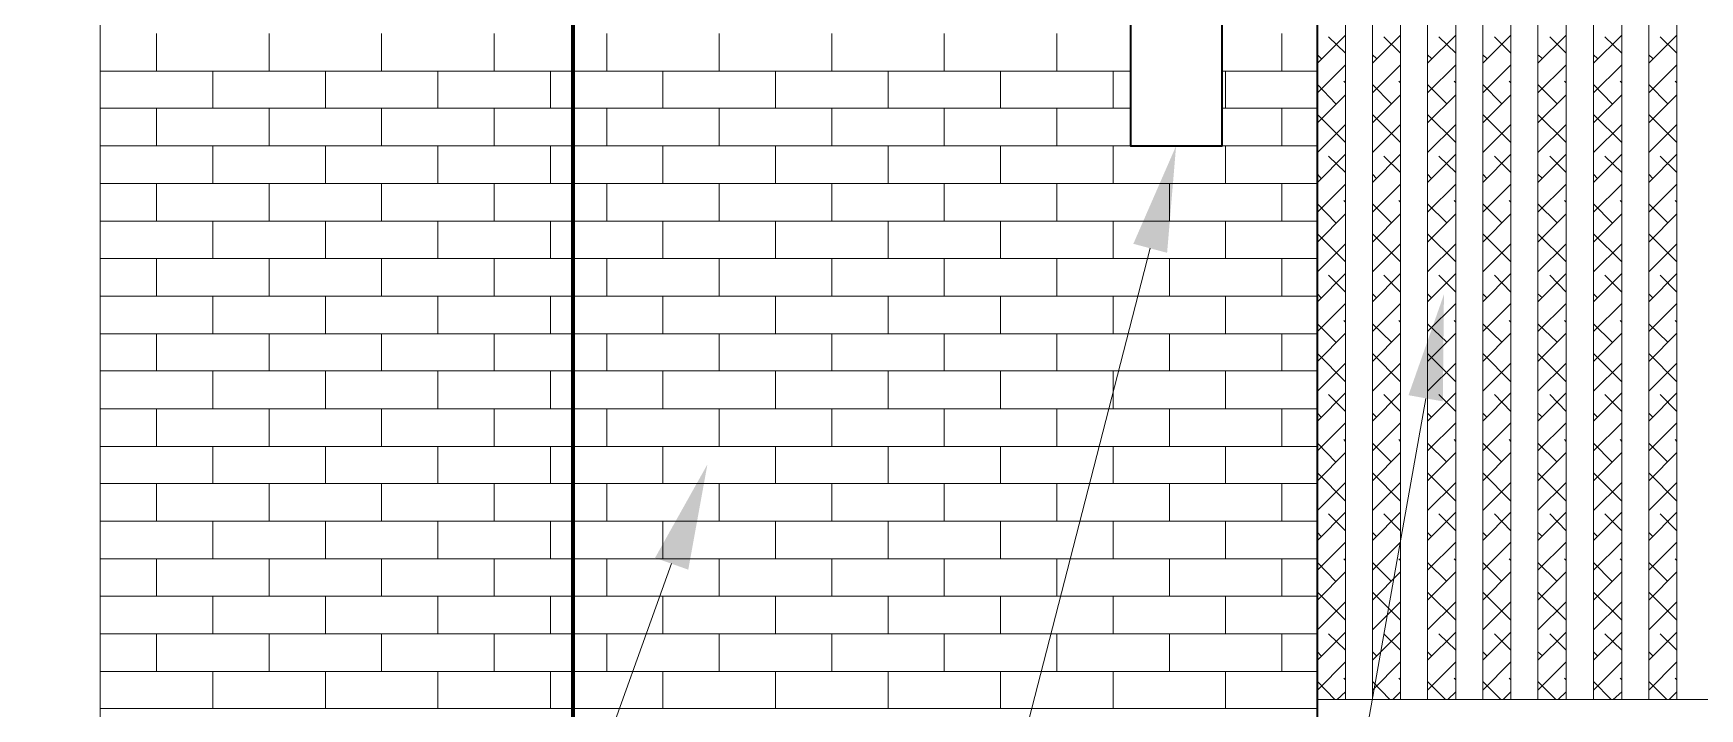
# Model space of a CAD drawing. Header units: inches. Extents: x 5 to 516, y -193 to 129.
# Drawn here: x 90.91 to 100.78, y -64.84 to -60.84 of the extents above; entities that cross this region are included whole.
import ezdxf

# ---------------------------------------------------------------- set-up
doc = ezdxf.new("R2010")
doc.units = ezdxf.units.IN
doc.header["$MEASUREMENT"] = 0
doc.layers.add('PDF4_Geometry', color=7, linetype='Continuous')
doc.layers.add('PDF4_Solid Fills', color=7, linetype='Continuous')

msp = doc.modelspace()

# ---------------------------------------------------------------- linework, layer by layer
at = {"layer": 'PDF4_Geometry', "lineweight": 70}
msp.add_lwpolyline([(94.1087567, -43.4929785), (94.1087567, -67.6729799)], dxfattribs=at)
at = {"layer": 'PDF4_Geometry', "lineweight": 15}
for points in [[(91.3087551, -44.8563141), (91.3087551, -55.3929818), (90.9120884, -55.5896481), (91.6754218, -55.6729815), (91.3087551, -55.9229815), (91.3087551, -66.6729832)], [(91.6420885, -61.0629804), (91.6420885, -60.8396471)], [(92.3087552, -61.0629804), (92.3087552, -60.8396471)], [(92.9754219, -61.0629804), (92.9754219, -60.8396471)], [(93.6420886, -61.0629804), (93.6420886, -60.8396471)], [(94.3087553, -61.0629804), (94.3087553, -60.8396471)], [(94.9754221, -61.0629804), (94.9754221, -60.8396471)], [(95.6420888, -61.0629804), (95.6420888, -60.8396471)], [(96.3087555, -61.0629804), (96.3087555, -60.8396471)], [(96.9754222, -61.0629804), (96.9754222, -60.8396471)], [(98.3087557, -61.0629804), (98.3087557, -60.8396471)], [(91.3120917, -61.0629804), (97.4120923, -61.0629804)], [(91.9754218, -61.2829851), (91.9754218, -61.062985)], [(92.6420885, -61.2829851), (92.6420885, -61.062985)], [(93.3087553, -61.2829851), (93.3087553, -61.062985)], [(93.975422, -61.2829851), (93.975422, -61.062985)], [(94.6420887, -61.2829851), (94.6420887, -61.062985)], [(95.3087554, -61.2829851), (95.3087554, -61.062985)], [(95.9754221, -61.2829851), (95.9754221, -61.062985)], [(96.6420889, -61.2829851), (96.6420889, -61.062985)], [(97.3087556, -61.2829851), (97.3087556, -61.062985)], [(97.9554231, -61.0629804), (98.5187565, -61.0629804)], [(97.9754223, -61.2829851), (97.9754223, -61.062985)], [(91.3120917, -61.2829851), (97.4120923, -61.2829851)], [(91.6420885, -61.5063127), (91.6420885, -61.2829794)], [(92.3087552, -61.5063127), (92.3087552, -61.2829794)], [(92.9754219, -61.5063127), (92.9754219, -61.2829794)], [(93.6420886, -61.5063127), (93.6420886, -61.2829794)], [(94.3087553, -61.5063127), (94.3087553, -61.2829794)], [(94.9754221, -61.5063127), (94.9754221, -61.2829794)], [(95.6420888, -61.5063127), (95.6420888, -61.2829794)], [(96.3087555, -61.5063127), (96.3087555, -61.2829794)], [(96.9754222, -61.5063127), (96.9754222, -61.2829794)], [(97.9554231, -61.2829851), (98.5187565, -61.2829851)], [(98.3087557, -61.5063127), (98.3087557, -61.2829794)], [(91.3120917, -61.5063127), (97.4120923, -61.5063127)], [(91.9754218, -61.7296472), (91.9754218, -61.5063138)], [(92.6420885, -61.7296472), (92.6420885, -61.5063138)], [(93.3087553, -61.7296472), (93.3087553, -61.5063138)], [(93.975422, -61.7296472), (93.975422, -61.5063138)], [(94.6420887, -61.7296472), (94.6420887, -61.5063138)], [(95.3087554, -61.7296472), (95.3087554, -61.5063138)], [(95.9754221, -61.7296472), (95.9754221, -61.5063138)], [(96.6420889, -61.7296472), (96.6420889, -61.5063138)], [(97.3087556, -61.7296472), (97.3087556, -61.5063138)], [(97.9554231, -61.5063127), (98.5187565, -61.5063127)], [(97.9754223, -61.7296472), (97.9754223, -61.5063138)], [(91.3120917, -61.7296472), (98.518759, -61.7296472)], [(91.6420885, -61.9529816), (91.6420885, -61.7296482)], [(92.3087552, -61.9529816), (92.3087552, -61.7296482)], [(92.9754219, -61.9529816), (92.9754219, -61.7296482)], [(93.6420886, -61.9529816), (93.6420886, -61.7296482)], [(94.3087553, -61.9529816), (94.3087553, -61.7296482)], [(94.9754221, -61.9529816), (94.9754221, -61.7296482)], [(95.6420888, -61.9529816), (95.6420888, -61.7296482)], [(96.3087555, -61.9529816), (96.3087555, -61.7296482)], [(96.9754222, -61.9529816), (96.9754222, -61.7296482)], [(97.6420889, -61.9529816), (97.6420889, -61.7296482)], [(98.3087557, -61.9529816), (98.3087557, -61.7296482)], [(91.3120917, -61.9529816), (98.518759, -61.9529816)], [(91.9754218, -62.1729794), (91.9754218, -61.9529794)], [(92.6420885, -62.1729794), (92.6420885, -61.9529794)], [(93.3087553, -62.1729794), (93.3087553, -61.9529794)], [(93.975422, -62.1729794), (93.975422, -61.9529794)], [(94.6420887, -62.1729794), (94.6420887, -61.9529794)], [(95.3087554, -62.1729794), (95.3087554, -61.9529794)], [(95.9754221, -62.1729794), (95.9754221, -61.9529794)], [(96.6420889, -62.1729794), (96.6420889, -61.9529794)], [(97.3087556, -62.1729794), (97.3087556, -61.9529794)], [(97.9754223, -62.1729794), (97.9754223, -61.9529794)], [(91.3120917, -62.1729794), (98.518759, -62.1729794)], [(91.6420885, -62.3963139), (91.6420885, -62.1729805)], [(92.3087552, -62.3963139), (92.3087552, -62.1729805)], [(92.9754219, -62.3963139), (92.9754219, -62.1729805)], [(93.6420886, -62.3963139), (93.6420886, -62.1729805)], [(94.3087553, -62.3963139), (94.3087553, -62.1729805)], [(94.9754221, -62.3963139), (94.9754221, -62.1729805)], [(95.6420888, -62.3963139), (95.6420888, -62.1729805)], [(97.5287568, -62.1129819), (96.37209, -66.609649), (95.7054233, -66.609649)], [(96.3087555, -62.3963139), (96.3087555, -62.1729805)], [(96.9754222, -62.3963139), (96.9754222, -62.1729805)], [(97.6420889, -62.3963139), (97.6420889, -62.1729805)], [(98.3087557, -62.3963139), (98.3087557, -62.1729805)], [(91.3120917, -62.3963139), (98.518759, -62.3963139)], [(91.9754218, -62.6196483), (91.9754218, -62.396315)], [(92.6420885, -62.6196483), (92.6420885, -62.396315)], [(93.3087553, -62.6196483), (93.3087553, -62.396315)], [(93.975422, -62.6196483), (93.975422, -62.396315)], [(94.6420887, -62.6196483), (94.6420887, -62.396315)], [(95.3087554, -62.6196483), (95.3087554, -62.396315)], [(95.9754221, -62.6196483), (95.9754221, -62.396315)], [(96.6420889, -62.6196483), (96.6420889, -62.396315)], [(97.3087556, -62.6196483), (97.3087556, -62.396315)], [(97.9754223, -62.6196483), (97.9754223, -62.396315)], [(91.3120917, -62.6196483), (98.518759, -62.6196483)], [(91.6420885, -62.8396462), (91.6420885, -62.6196461)], [(92.3087552, -62.8396462), (92.3087552, -62.6196461)], [(92.9754219, -62.8396462), (92.9754219, -62.6196461)], [(93.6420886, -62.8396462), (93.6420886, -62.6196461)], [(94.3087553, -62.8396462), (94.3087553, -62.6196461)], [(94.9754221, -62.8396462), (94.9754221, -62.6196461)], [(95.6420888, -62.8396462), (95.6420888, -62.6196461)], [(96.3087555, -62.8396462), (96.3087555, -62.6196461)], [(96.9754222, -62.8396462), (96.9754222, -62.6196461)], [(97.6420889, -62.8396462), (97.6420889, -62.6196461)], [(98.3087557, -62.8396462), (98.3087557, -62.6196461)], [(91.3120917, -62.8396462), (98.518759, -62.8396462)], [(91.9754218, -63.0629806), (91.9754218, -62.8396472)], [(92.6420885, -63.0629806), (92.6420885, -62.8396472)], [(93.3087553, -63.0629806), (93.3087553, -62.8396472)], [(93.975422, -63.0629806), (93.975422, -62.8396472)], [(94.6420887, -63.0629806), (94.6420887, -62.8396472)], [(95.3087554, -63.0629806), (95.3087554, -62.8396472)], [(95.9754221, -63.0629806), (95.9754221, -62.8396472)], [(96.6420889, -63.0629806), (96.6420889, -62.8396472)], [(97.3087556, -63.0629806), (97.3087556, -62.8396472)], [(97.9754223, -63.0629806), (97.9754223, -62.8396472)], [(91.3120917, -63.0629806), (98.518759, -63.0629806)], [(91.6420885, -63.286315), (91.6420885, -63.0629817)], [(92.3087552, -63.286315), (92.3087552, -63.0629817)], [(92.9754219, -63.286315), (92.9754219, -63.0629817)], [(93.6420886, -63.286315), (93.6420886, -63.0629817)], [(94.3087553, -63.286315), (94.3087553, -63.0629817)], [(94.9754221, -63.286315), (94.9754221, -63.0629817)], [(95.6420888, -63.286315), (95.6420888, -63.0629817)], [(96.3087555, -63.286315), (96.3087555, -63.0629817)], [(96.9754222, -63.286315), (96.9754222, -63.0629817)], [(97.6420889, -63.286315), (97.6420889, -63.0629817)], [(99.1620882, -63.002983), (98.5187549, -66.6096499), (97.8520881, -66.6096499)], [(98.3087557, -63.286315), (98.3087557, -63.0629817)], [(91.3120917, -63.286315), (98.518759, -63.286315)], [(91.9754218, -63.5063129), (91.9754218, -63.2863129)], [(92.6420885, -63.5063129), (92.6420885, -63.2863129)], [(93.3087553, -63.5063129), (93.3087553, -63.2863129)], [(93.975422, -63.5063129), (93.975422, -63.2863129)], [(94.6420887, -63.5063129), (94.6420887, -63.2863129)], [(95.3087554, -63.5063129), (95.3087554, -63.2863129)], [(95.9754221, -63.5063129), (95.9754221, -63.2863129)], [(96.6420889, -63.5063129), (96.6420889, -63.2863129)], [(97.3087556, -63.5063129), (97.3087556, -63.2863129)], [(97.9754223, -63.5063129), (97.9754223, -63.2863129)], [(91.3120917, -63.5063129), (98.518759, -63.5063129)], [(91.6420885, -63.7296473), (91.6420885, -63.506314)], [(92.3087552, -63.7296473), (92.3087552, -63.506314)], [(92.9754219, -63.7296473), (92.9754219, -63.506314)], [(93.6420886, -63.7296473), (93.6420886, -63.506314)], [(94.3087553, -63.7296473), (94.3087553, -63.506314)], [(94.9754221, -63.7296473), (94.9754221, -63.506314)], [(95.6420888, -63.7296473), (95.6420888, -63.506314)], [(96.3087555, -63.7296473), (96.3087555, -63.506314)], [(96.9754222, -63.7296473), (96.9754222, -63.506314)], [(97.6420889, -63.7296473), (97.6420889, -63.506314)], [(98.3087557, -63.7296473), (98.3087557, -63.506314)], [(91.3120917, -63.7296473), (98.518759, -63.7296473)], [(91.9754218, -63.9529817), (91.9754218, -63.7296484)], [(92.6420885, -63.9529817), (92.6420885, -63.7296484)], [(93.3087553, -63.9529817), (93.3087553, -63.7296484)], [(93.975422, -63.9529817), (93.975422, -63.7296484)], [(94.6420887, -63.9529817), (94.6420887, -63.7296484)], [(95.3087554, -63.9529817), (95.3087554, -63.7296484)], [(95.9754221, -63.9529817), (95.9754221, -63.7296484)], [(96.6420889, -63.9529817), (96.6420889, -63.7296484)], [(97.3087556, -63.9529817), (97.3087556, -63.7296484)], [(97.9754223, -63.9529817), (97.9754223, -63.7296484)], [(91.3120917, -63.9529817), (98.518759, -63.9529817)], [(91.6420885, -64.1729796), (91.6420885, -63.9529796)], [(92.3087552, -64.1729796), (92.3087552, -63.9529796)], [(92.9754219, -64.1729796), (92.9754219, -63.9529796)], [(93.6420886, -64.1729796), (93.6420886, -63.9529796)], [(94.3087553, -64.1729796), (94.3087553, -63.9529796)], [(94.9754221, -64.1729796), (94.9754221, -63.9529796)], [(95.6420888, -64.1729796), (95.6420888, -63.9529796)], [(96.3087555, -64.1729796), (96.3087555, -63.9529796)], [(96.9754222, -64.1729796), (96.9754222, -63.9529796)], [(97.6420889, -64.1729796), (97.6420889, -63.9529796)], [(98.3087557, -64.1729796), (98.3087557, -63.9529796)], [(94.6920901, -63.9796473), (93.7487566, -66.6096475), (93.0820899, -66.6096475)], [(91.3120917, -64.1729796), (98.518759, -64.1729796)], [(91.9754218, -64.396314), (91.9754218, -64.1729807)], [(92.6420885, -64.396314), (92.6420885, -64.1729807)], [(93.3087553, -64.396314), (93.3087553, -64.1729807)], [(93.975422, -64.396314), (93.975422, -64.1729807)], [(94.6420887, -64.396314), (94.6420887, -64.1729807)], [(95.3087554, -64.396314), (95.3087554, -64.1729807)], [(95.9754221, -64.396314), (95.9754221, -64.1729807)], [(96.6420889, -64.396314), (96.6420889, -64.1729807)], [(97.3087556, -64.396314), (97.3087556, -64.1729807)], [(97.9754223, -64.396314), (97.9754223, -64.1729807)], [(91.3120917, -64.396314), (98.518759, -64.396314)], [(91.6420885, -64.6196485), (91.6420885, -64.3963151)], [(92.3087552, -64.6196485), (92.3087552, -64.3963151)], [(92.9754219, -64.6196485), (92.9754219, -64.3963151)], [(93.6420886, -64.6196485), (93.6420886, -64.3963151)], [(94.3087553, -64.6196485), (94.3087553, -64.3963151)], [(94.9754221, -64.6196485), (94.9754221, -64.3963151)], [(95.6420888, -64.6196485), (95.6420888, -64.3963151)], [(96.3087555, -64.6196485), (96.3087555, -64.3963151)], [(96.9754222, -64.6196485), (96.9754222, -64.3963151)], [(97.6420889, -64.6196485), (97.6420889, -64.3963151)], [(98.3087557, -64.6196485), (98.3087557, -64.3963151)], [(91.3120917, -64.6196485), (98.518759, -64.6196485)], [(91.9754218, -64.8396463), (91.9754218, -64.6196463)], [(92.6420885, -64.8396463), (92.6420885, -64.6196463)], [(93.3087553, -64.8396463), (93.3087553, -64.6196463)], [(93.975422, -64.8396463), (93.975422, -64.6196463)], [(94.6420887, -64.8396463), (94.6420887, -64.6196463)], [(95.3087554, -64.8396463), (95.3087554, -64.6196463)], [(95.9754221, -64.8396463), (95.9754221, -64.6196463)], [(96.6420889, -64.8396463), (96.6420889, -64.6196463)], [(97.3087556, -64.8396463), (97.3087556, -64.6196463)], [(97.9754223, -64.8396463), (97.9754223, -64.6196463)], [(91.3120917, -64.8396463), (98.518759, -64.8396463)], [(98.5187573, -64.7863151), (100.9754242, -64.7863151)]]:
    msp.add_lwpolyline(points, dxfattribs=at)
at = {"layer": 'PDF4_Geometry', "lineweight": 35}
msp.add_lwpolyline([(98.5187573, -65.2863152), (98.5187573, -46.9696464)], dxfattribs=at)
at = {"layer": 'PDF4_Geometry', "lineweight": 15}
for points in [[(98.685424, -64.7863186), (98.685424, -47.0329839), (98.5187573, -47.0329839), (98.5187573, -64.7863186)], [(99.0120909, -64.7863186), (99.0120909, -47.0329839), (98.8454243, -47.0329839), (98.8454243, -64.7863186)], [(99.3387545, -64.7863186), (99.3387545, -47.0329839), (99.1720878, -47.0329839), (99.1720878, -64.7863186)], [(99.6654215, -64.7863186), (99.6654215, -47.0329839), (99.4987548, -47.0329839), (99.4987548, -64.7863186)], [(99.9920884, -64.7863186), (99.9920884, -47.0329839), (99.8254218, -47.0329839), (99.8254218, -64.7863186)], [(100.3220886, -64.7863186), (100.3220886, -47.0329839), (100.1554219, -47.0329839), (100.1554219, -64.7863186)], [(100.6487556, -64.7863186), (100.6487556, -47.0329839), (100.4820889, -47.0329839), (100.4820889, -64.7863186)]]:
    msp.add_lwpolyline(points, close=True, dxfattribs=at)
at = {"layer": 'PDF4_Geometry', "lineweight": 35}
msp.add_lwpolyline([(97.4120881, -60.1329809), (97.4120881, -61.5063143), (97.9554215, -61.5063143), (97.9554215, -60.1329809)], close=True, dxfattribs=at)
at = {"layer": 'PDF4_Geometry', "color": 8, "lineweight": 15, "true_color": 0x808080}
for points in [[(98.5187573, -61.0163157), (98.685424, -60.849649)], [(98.685424, -60.9563113), (98.585424, -60.8596446)], [(98.8454243, -61.0163157), (99.0120909, -60.849649)], [(99.0120909, -60.9563113), (98.9120909, -60.8596446)], [(99.1720878, -61.0163157), (99.3387545, -60.849649)], [(99.3387545, -60.9563113), (99.2387545, -60.8596446)], [(99.4987548, -61.0163157), (99.6654215, -60.849649)], [(99.6654215, -60.9563113), (99.5687548, -60.8596446)], [(99.8254218, -61.0163157), (99.9920884, -60.849649)], [(99.9920884, -60.9563113), (99.8954218, -60.8596446)], [(100.1554219, -61.0163157), (100.3220886, -60.849649)], [(100.3220886, -60.9563113), (100.2220886, -60.8596446)], [(100.4820889, -61.0163157), (100.6487556, -60.849649)], [(100.6487556, -60.9563113), (100.5487556, -60.8596446)], [(98.5420897, -60.9896501), (98.5187563, -60.9663167)], [(98.8687566, -60.9896501), (98.8454233, -60.9663167)], [(99.1954236, -60.9896501), (99.1720903, -60.9663167)], [(99.5220872, -60.9896501), (99.4987538, -60.9663167)], [(99.8520907, -60.9896501), (99.8254241, -60.9663167)], [(100.1787577, -60.9896501), (100.1554244, -60.9663167)], [(100.5054213, -60.9896501), (100.4820879, -60.9663167)], [(98.5187573, -61.1929785), (98.685424, -61.0263119)], [(98.8454243, -61.1929785), (99.0120909, -61.0263119)], [(99.1720878, -61.1929785), (99.3387545, -61.0263119)], [(99.4987548, -61.1929785), (99.6654215, -61.0263119)], [(99.8254218, -61.1929785), (99.9920884, -61.0263119)], [(100.1554219, -61.1929785), (100.3220886, -61.0263119)], [(100.4820889, -61.1929785), (100.6487556, -61.0263119)], [(98.6287562, -61.2563127), (98.5187562, -61.1429794)], [(98.5187573, -61.3696482), (98.685424, -61.2029815)], [(98.685424, -61.132981), (98.675424, -61.122981)], [(98.9587564, -61.2563127), (98.845423, -61.1429794)], [(98.8454243, -61.3696482), (99.0120909, -61.2029815)], [(99.0120909, -61.132981), (99.0020909, -61.122981)], [(99.1720878, -61.3696482), (99.3387545, -61.2029815)], [(99.2854233, -61.2563127), (99.17209, -61.1429794)], [(99.3387545, -61.132981), (99.3287545, -61.122981)], [(99.4987548, -61.3696482), (99.6654215, -61.2029815)], [(99.6120903, -61.2563127), (99.498757, -61.1429794)], [(99.6654215, -61.132981), (99.6554215, -61.122981)], [(99.9387539, -61.2563127), (99.8254205, -61.1429794)], [(99.8254218, -61.3696482), (99.9920884, -61.2029815)], [(99.9920884, -61.132981), (99.9820884, -61.122981)], [(100.2654208, -61.2563127), (100.1554208, -61.1429794)], [(100.1554219, -61.3696482), (100.3220886, -61.2029815)], [(100.3220886, -61.132981), (100.3120886, -61.122981)], [(100.4820889, -61.3696482), (100.6487556, -61.2029815)], [(100.5954244, -61.2563127), (100.4820911, -61.1429794)], [(100.6487556, -61.132981), (100.6387556, -61.122981)], [(98.685424, -61.4863135), (98.5187573, -61.3196468)], [(98.5187573, -61.5463179), (98.685424, -61.3796512)], [(99.0120909, -61.4863135), (98.8454243, -61.3196468)], [(98.8454243, -61.5463179), (99.0120909, -61.3796512)], [(99.3387545, -61.4863135), (99.1720878, -61.3196468)], [(99.1720878, -61.5463179), (99.3387545, -61.3796512)], [(99.6654215, -61.4863135), (99.4987548, -61.3196468)], [(99.4987548, -61.5463179), (99.6654215, -61.3796512)], [(99.9920884, -61.4863135), (99.8254218, -61.3196468)], [(99.8254218, -61.5463179), (99.9920884, -61.3796512)], [(100.3220886, -61.4863135), (100.1554219, -61.3196468)], [(100.1554219, -61.5463179), (100.3220886, -61.3796512)], [(100.6487556, -61.4863135), (100.4820889, -61.3196468)], [(100.4820889, -61.5463179), (100.6487556, -61.3796512)], [(98.5187573, -61.7229808), (98.685424, -61.5563141)], [(98.685424, -61.6629832), (98.585424, -61.5663165)], [(98.8454243, -61.7229808), (99.0120909, -61.5563141)], [(99.0120909, -61.6629832), (98.9120909, -61.5663165)], [(99.1720878, -61.7229808), (99.3387545, -61.5563141)], [(99.3387545, -61.6629832), (99.2387545, -61.5663165)], [(99.4987548, -61.7229808), (99.6654215, -61.5563141)], [(99.6654215, -61.6629832), (99.5687548, -61.5663165)], [(99.8254218, -61.7229808), (99.9920884, -61.5563141)], [(99.9920884, -61.6629832), (99.8954218, -61.5663165)], [(100.1554219, -61.7229808), (100.3220886, -61.5563141)], [(100.3220886, -61.6629832), (100.2220886, -61.5663165)], [(100.4820889, -61.7229808), (100.6487556, -61.5563141)], [(100.6487556, -61.6629832), (100.5487556, -61.5663165)], [(98.5420897, -61.6996518), (98.5187563, -61.6729851)], [(98.8687566, -61.6996518), (98.8454233, -61.6729851)], [(99.1954236, -61.6996518), (99.1720903, -61.6729851)], [(99.5220872, -61.6996518), (99.4987538, -61.6729851)], [(99.8520907, -61.6996518), (99.8254241, -61.6729851)], [(100.1787577, -61.6996518), (100.1554244, -61.6729851)], [(100.5054213, -61.6996518), (100.4820879, -61.6729851)], [(98.5187573, -61.8996504), (98.685424, -61.7329837)], [(98.8454243, -61.8996504), (99.0120909, -61.7329837)], [(99.1720878, -61.8996504), (99.3387545, -61.7329837)], [(99.4987548, -61.8996504), (99.6654215, -61.7329837)], [(99.8254218, -61.8996504), (99.9920884, -61.7329837)], [(100.1554219, -61.8996504), (100.3220886, -61.7329837)], [(100.4820889, -61.8996504), (100.6487556, -61.7329837)], [(98.6287562, -61.9629846), (98.5187562, -61.8496512)], [(98.685424, -61.8396461), (98.675424, -61.8296461)], [(98.9587564, -61.9629846), (98.845423, -61.8496512)], [(99.0120909, -61.8396461), (99.0020909, -61.8296461)], [(99.2854233, -61.9629846), (99.17209, -61.8496512)], [(99.3387545, -61.8396461), (99.3287545, -61.8296461)], [(99.6120903, -61.9629846), (99.498757, -61.8496512)], [(99.6654215, -61.8396461), (99.6554215, -61.8296461)], [(99.9387539, -61.9629846), (99.8254205, -61.8496512)], [(99.9920884, -61.8396461), (99.9820884, -61.8296461)], [(100.2654208, -61.9629846), (100.1554208, -61.8496512)], [(100.3220886, -61.8396461), (100.3120886, -61.8296461)], [(100.5954244, -61.9629846), (100.4820911, -61.8496512)], [(100.6487556, -61.8396461), (100.6387556, -61.8296461)], [(98.5187573, -62.0763133), (98.685424, -61.9096466)], [(98.8454243, -62.0763133), (99.0120909, -61.9096466)], [(99.1720878, -62.0763133), (99.3387545, -61.9096466)], [(99.4987548, -62.0763133), (99.6654215, -61.9096466)], [(99.8254218, -62.0763133), (99.9920884, -61.9096466)], [(100.1554219, -62.0763133), (100.3220886, -61.9096466)], [(100.4820889, -62.0763133), (100.6487556, -61.9096466)], [(98.685424, -62.1929786), (98.5187573, -62.0263119)], [(98.5187573, -62.252983), (98.685424, -62.0863163)], [(99.0120909, -62.1929786), (98.8454243, -62.0263119)], [(98.8454243, -62.252983), (99.0120909, -62.0863163)], [(99.3387545, -62.1929786), (99.1720878, -62.0263119)], [(99.1720878, -62.252983), (99.3387545, -62.0863163)], [(99.6654215, -62.1929786), (99.4987548, -62.0263119)], [(99.4987548, -62.252983), (99.6654215, -62.0863163)], [(99.9920884, -62.1929786), (99.8254218, -62.0263119)], [(99.8254218, -62.252983), (99.9920884, -62.0863163)], [(100.3220886, -62.1929786), (100.1554219, -62.0263119)], [(100.1554219, -62.252983), (100.3220886, -62.0863163)], [(100.6487556, -62.1929786), (100.4820889, -62.0263119)], [(100.4820889, -62.252983), (100.6487556, -62.0863163)], [(98.5187573, -62.4296459), (98.685424, -62.2629792)], [(98.685424, -62.3729781), (98.585424, -62.2729781)], [(98.8454243, -62.4296459), (99.0120909, -62.2629792)], [(99.0120909, -62.3729781), (98.9120909, -62.2729781)], [(99.1720878, -62.4296459), (99.3387545, -62.2629792)], [(99.3387545, -62.3729781), (99.2387545, -62.2729781)], [(99.4987548, -62.4296459), (99.6654215, -62.2629792)], [(99.6654215, -62.3729781), (99.5687548, -62.2729781)], [(99.8254218, -62.4296459), (99.9920884, -62.2629792)], [(99.9920884, -62.3729781), (99.8954218, -62.2729781)], [(100.1554219, -62.4296459), (100.3220886, -62.2629792)], [(100.3220886, -62.3729781), (100.2220886, -62.2729781)], [(100.4820889, -62.4296459), (100.6487556, -62.2629792)], [(100.6487556, -62.3729781), (100.5487556, -62.2729781)], [(98.5420897, -62.4063169), (98.5187563, -62.3829835)], [(98.8687566, -62.4063169), (98.8454233, -62.3829835)], [(99.1954236, -62.4063169), (99.1720903, -62.3829835)], [(99.5220872, -62.4063169), (99.4987538, -62.3829835)], [(99.8520907, -62.4063169), (99.8254241, -62.3829835)], [(100.1787577, -62.4063169), (100.1554244, -62.3829835)], [(100.5054213, -62.4063169), (100.4820879, -62.3829835)], [(98.5187573, -62.6063155), (98.685424, -62.4396488)], [(98.8454243, -62.6063155), (99.0120909, -62.4396488)], [(99.1720878, -62.6063155), (99.3387545, -62.4396488)], [(99.4987548, -62.6063155), (99.6654215, -62.4396488)], [(99.8254218, -62.6063155), (99.9920884, -62.4396488)], [(100.1554219, -62.6063155), (100.3220886, -62.4396488)], [(100.4820889, -62.6063155), (100.6487556, -62.4396488)], [(98.6287562, -62.6696497), (98.5187562, -62.5596497)], [(98.685424, -62.5496478), (98.675424, -62.5396478)], [(98.9587564, -62.6696497), (98.845423, -62.5596497)], [(99.0120909, -62.5496478), (99.0020909, -62.5396478)], [(99.2854233, -62.6696497), (99.17209, -62.5596497)], [(99.3387545, -62.5496478), (99.3287545, -62.5396478)], [(99.6120903, -62.6696497), (99.498757, -62.5596497)], [(99.6654215, -62.5496478), (99.6554215, -62.5396478)], [(99.9387539, -62.6696497), (99.8254205, -62.5596497)], [(99.9920884, -62.5496478), (99.9820884, -62.5396478)], [(100.2654208, -62.6696497), (100.1554208, -62.5596497)], [(100.3220886, -62.5496478), (100.3120886, -62.5396478)], [(100.5954244, -62.6696497), (100.4820911, -62.5596497)], [(100.6487556, -62.5496478), (100.6387556, -62.5396478)], [(98.5187573, -62.7829852), (98.685424, -62.6163185)], [(98.8454243, -62.7829852), (99.0120909, -62.6163185)], [(99.1720878, -62.7829852), (99.3387545, -62.6163185)], [(99.4987548, -62.7829852), (99.6654215, -62.6163185)], [(99.8254218, -62.7829852), (99.9920884, -62.6163185)], [(100.1554219, -62.7829852), (100.3220886, -62.6163185)], [(100.4820889, -62.7829852), (100.6487556, -62.6163185)], [(98.685424, -62.9029803), (98.5187573, -62.7363136)], [(99.0120909, -62.9029803), (98.8454243, -62.7363136)], [(99.3387545, -62.9029803), (99.1720878, -62.7363136)], [(99.6654215, -62.9029803), (99.4987548, -62.7363136)], [(99.9920884, -62.9029803), (99.8254218, -62.7363136)], [(100.3220886, -62.9029803), (100.1554219, -62.7363136)], [(100.6487556, -62.9029803), (100.4820889, -62.7363136)], [(98.5187573, -62.9596481), (98.685424, -62.7929814)], [(98.8454243, -62.9596481), (99.0120909, -62.7929814)], [(99.1720878, -62.9596481), (99.3387545, -62.7929814)], [(99.4987548, -62.9596481), (99.6654215, -62.7929814)], [(99.8254218, -62.9596481), (99.9920884, -62.7929814)], [(100.1554219, -62.9596481), (100.3220886, -62.7929814)], [(100.4820889, -62.9596481), (100.6487556, -62.7929814)], [(98.5187573, -63.1363177), (98.685424, -62.969651)], [(98.685424, -63.07965), (98.585424, -62.97965)], [(98.8454243, -63.1363177), (99.0120909, -62.969651)], [(99.0120909, -63.07965), (98.9120909, -62.97965)], [(99.1720878, -63.1363177), (99.3387545, -62.969651)], [(99.3387545, -63.07965), (99.2387545, -62.97965)], [(99.4987548, -63.1363177), (99.6654215, -62.969651)], [(99.6654215, -63.07965), (99.5687548, -62.97965)], [(99.8254218, -63.1363177), (99.9920884, -62.969651)], [(99.9920884, -63.07965), (99.8954218, -62.97965)], [(100.1554219, -63.1363177), (100.3220886, -62.969651)], [(100.3220886, -63.07965), (100.2220886, -62.97965)], [(100.4820889, -63.1363177), (100.6487556, -62.969651)], [(100.6487556, -63.07965), (100.5487556, -62.97965)], [(98.5420897, -63.112982), (98.5187563, -63.0896486)], [(98.5187573, -63.3129806), (98.685424, -63.1463139)], [(98.8687566, -63.112982), (98.8454233, -63.0896486)], [(98.8454243, -63.3129806), (99.0120909, -63.1463139)], [(99.1720878, -63.3129806), (99.3387545, -63.1463139)], [(99.1954236, -63.112982), (99.1720903, -63.0896486)], [(99.5220872, -63.112982), (99.4987538, -63.0896486)], [(99.4987548, -63.3129806), (99.6654215, -63.1463139)], [(99.8254218, -63.3129806), (99.9920884, -63.1463139)], [(99.8520907, -63.112982), (99.8254241, -63.0896486)], [(100.1554219, -63.3129806), (100.3220886, -63.1463139)], [(100.1787577, -63.112982), (100.1554244, -63.0896486)], [(100.5054213, -63.112982), (100.4820879, -63.0896486)], [(100.4820889, -63.3129806), (100.6487556, -63.1463139)], [(98.6287562, -63.3796514), (98.5187562, -63.266318)], [(98.685424, -63.2563129), (98.675424, -63.2463129)], [(98.9587564, -63.3796514), (98.845423, -63.266318)], [(99.0120909, -63.2563129), (99.0020909, -63.2463129)], [(99.2854233, -63.3796514), (99.17209, -63.266318)], [(99.3387545, -63.2563129), (99.3287545, -63.2463129)], [(99.6120903, -63.3796514), (99.498757, -63.266318)], [(99.6654215, -63.2563129), (99.6554215, -63.2463129)], [(99.9387539, -63.3796514), (99.8254205, -63.266318)], [(99.9920884, -63.2563129), (99.9820884, -63.2463129)], [(100.2654208, -63.3796514), (100.1554208, -63.266318)], [(100.3220886, -63.2563129), (100.3120886, -63.2463129)], [(100.5954244, -63.3796514), (100.4820911, -63.266318)], [(100.6487556, -63.2563129), (100.6387556, -63.2463129)], [(98.5187573, -63.4896503), (98.685424, -63.3229836)], [(98.8454243, -63.4896503), (99.0120909, -63.3229836)], [(99.1720878, -63.4896503), (99.3387545, -63.3229836)], [(99.4987548, -63.4896503), (99.6654215, -63.3229836)], [(99.8254218, -63.4896503), (99.9920884, -63.3229836)], [(100.1554219, -63.4896503), (100.3220886, -63.3229836)], [(100.4820889, -63.4896503), (100.6487556, -63.3229836)], [(98.685424, -63.6096454), (98.5187573, -63.4429787)], [(99.0120909, -63.6096454), (98.8454243, -63.4429787)], [(99.3387545, -63.6096454), (99.1720878, -63.4429787)], [(99.6654215, -63.6096454), (99.4987548, -63.4429787)], [(99.9920884, -63.6096454), (99.8254218, -63.4429787)], [(100.3220886, -63.6096454), (100.1554219, -63.4429787)], [(100.6487556, -63.6096454), (100.4820889, -63.4429787)], [(98.5187573, -63.6663132), (98.685424, -63.4996465)], [(98.8454243, -63.6663132), (99.0120909, -63.4996465)], [(99.1720878, -63.6663132), (99.3387545, -63.4996465)], [(99.4987548, -63.6663132), (99.6654215, -63.4996465)], [(99.8254218, -63.6663132), (99.9920884, -63.4996465)], [(100.1554219, -63.6663132), (100.3220886, -63.4996465)], [(100.4820889, -63.6663132), (100.6487556, -63.4996465)], [(98.5187573, -63.8429828), (98.685424, -63.6763161)], [(98.685424, -63.7863151), (98.585424, -63.6863151)], [(98.8454243, -63.8429828), (99.0120909, -63.6763161)], [(99.0120909, -63.7863151), (98.9120909, -63.6863151)], [(99.1720878, -63.8429828), (99.3387545, -63.6763161)], [(99.3387545, -63.7863151), (99.2387545, -63.6863151)], [(99.4987548, -63.8429828), (99.6654215, -63.6763161)], [(99.6654215, -63.7863151), (99.5687548, -63.6863151)], [(99.8254218, -63.8429828), (99.9920884, -63.6763161)], [(99.9920884, -63.7863151), (99.8954218, -63.6863151)], [(100.1554219, -63.8429828), (100.3220886, -63.6763161)], [(100.3220886, -63.7863151), (100.2220886, -63.6863151)], [(100.4820889, -63.8429828), (100.6487556, -63.6763161)], [(100.6487556, -63.7863151), (100.5487556, -63.6863151)], [(98.5420897, -63.819647), (98.5187563, -63.7963137)], [(98.5187573, -64.0196525), (98.685424, -63.8529858)], [(98.8687566, -63.819647), (98.8454233, -63.7963137)], [(98.8454243, -64.0196525), (99.0120909, -63.8529858)], [(99.1720878, -64.0196525), (99.3387545, -63.8529858)], [(99.1954236, -63.819647), (99.1720903, -63.7963137)], [(99.5220872, -63.819647), (99.4987538, -63.7963137)], [(99.4987548, -64.0196525), (99.6654215, -63.8529858)], [(99.8254218, -64.0196525), (99.9920884, -63.8529858)], [(99.8520907, -63.819647), (99.8254241, -63.7963137)], [(100.1554219, -64.0196525), (100.3220886, -63.8529858)], [(100.1787577, -63.819647), (100.1554244, -63.7963137)], [(100.5054213, -63.819647), (100.4820879, -63.7963137)], [(100.4820889, -64.0196525), (100.6487556, -63.8529858)], [(98.685424, -63.9629847), (98.675424, -63.9529847)], [(99.0120909, -63.9629847), (99.0020909, -63.9529847)], [(99.3387545, -63.9629847), (99.3287545, -63.9529847)], [(99.6654215, -63.9629847), (99.6554215, -63.9529847)], [(99.9920884, -63.9629847), (99.9820884, -63.9529847)], [(100.3220886, -63.9629847), (100.3120886, -63.9529847)], [(100.6487556, -63.9629847), (100.6387556, -63.9529847)], [(98.6287562, -64.0863164), (98.5187562, -63.9729831)], [(98.5187573, -64.1963154), (98.685424, -64.0296487)], [(98.9587564, -64.0863164), (98.845423, -63.9729831)], [(98.8454243, -64.1963154), (99.0120909, -64.0296487)], [(99.1720878, -64.1963154), (99.3387545, -64.0296487)], [(99.2854233, -64.0863164), (99.17209, -63.9729831)], [(99.4987548, -64.1963154), (99.6654215, -64.0296487)], [(99.6120903, -64.0863164), (99.498757, -63.9729831)], [(99.9387539, -64.0863164), (99.8254205, -63.9729831)], [(99.8254218, -64.1963154), (99.9920884, -64.0296487)], [(100.2654208, -64.0863164), (100.1554208, -63.9729831)], [(100.1554219, -64.1963154), (100.3220886, -64.0296487)], [(100.4820889, -64.1963154), (100.6487556, -64.0296487)], [(100.5954244, -64.0863164), (100.4820911, -63.9729831)], [(98.685424, -64.3163173), (98.5187573, -64.1496506)], [(99.0120909, -64.3163173), (98.8454243, -64.1496506)], [(99.3387545, -64.3163173), (99.1720878, -64.1496506)], [(99.6654215, -64.3163173), (99.4987548, -64.1496506)], [(99.9920884, -64.3163173), (99.8254218, -64.1496506)], [(100.3220886, -64.3163173), (100.1554219, -64.1496506)], [(100.6487556, -64.3163173), (100.4820889, -64.1496506)], [(98.5187573, -64.3729783), (98.685424, -64.2063116)], [(98.8454243, -64.3729783), (99.0120909, -64.2063116)], [(99.1720878, -64.3729783), (99.3387545, -64.2063116)], [(99.4987548, -64.3729783), (99.6654215, -64.2063116)], [(99.8254218, -64.3729783), (99.9920884, -64.2063116)], [(100.1554219, -64.3729783), (100.3220886, -64.2063116)], [(100.4820889, -64.3729783), (100.6487556, -64.2063116)], [(98.5187573, -64.5529845), (98.685424, -64.3863178)], [(98.685424, -64.4929802), (98.585424, -64.3963135)], [(98.8454243, -64.5529845), (99.0120909, -64.3863178)], [(99.0120909, -64.4929802), (98.9120909, -64.3963135)], [(99.1720878, -64.5529845), (99.3387545, -64.3863178)], [(99.3387545, -64.4929802), (99.2387545, -64.3963135)], [(99.4987548, -64.5529845), (99.6654215, -64.3863178)], [(99.6654215, -64.4929802), (99.5687548, -64.3963135)], [(99.8254218, -64.5529845), (99.9920884, -64.3863178)], [(99.9920884, -64.4929802), (99.8954218, -64.3963135)], [(100.1554219, -64.5529845), (100.3220886, -64.3863178)], [(100.3220886, -64.4929802), (100.2220886, -64.3963135)], [(100.4820889, -64.5529845), (100.6487556, -64.3863178)], [(100.6487556, -64.4929802), (100.5487556, -64.3963135)], [(98.5420897, -64.5263121), (98.5187563, -64.5029788)], [(98.8687566, -64.5263121), (98.8454233, -64.5029788)], [(99.1954236, -64.5263121), (99.1720903, -64.5029788)], [(99.5220872, -64.5263121), (99.4987538, -64.5029788)], [(99.8520907, -64.5263121), (99.8254241, -64.5029788)], [(100.1787577, -64.5263121), (100.1554244, -64.5029788)], [(100.5054213, -64.5263121), (100.4820879, -64.5029788)], [(98.5187573, -64.7296474), (98.685424, -64.5629807)], [(98.8454243, -64.7296474), (99.0120909, -64.5629807)], [(99.1720878, -64.7296474), (99.3387545, -64.5629807)], [(99.4987548, -64.7296474), (99.6654215, -64.5629807)], [(99.8254218, -64.7296474), (99.9920884, -64.5629807)], [(100.1554219, -64.7296474), (100.3220886, -64.5629807)], [(100.4820889, -64.7296474), (100.6487556, -64.5629807)], [(98.6220898, -64.7863151), (98.5187565, -64.6796485)], [(98.6354226, -64.7863151), (98.6854226, -64.7396485)], [(98.685424, -64.6696498), (98.675424, -64.6596498)], [(98.9487568, -64.7863151), (98.8454234, -64.6796485)], [(98.9654228, -64.7863151), (99.0120894, -64.7396485)], [(99.0120909, -64.6696498), (99.0020909, -64.6596498)], [(99.2787569, -64.7863151), (99.1720903, -64.6796485)], [(99.2920897, -64.7863151), (99.3387564, -64.7396485)], [(99.3387545, -64.6696498), (99.3287545, -64.6596498)], [(99.6054205, -64.7863151), (99.4987538, -64.6796485)], [(99.6187567, -64.7863151), (99.6654234, -64.7396485)], [(99.6654215, -64.6696498), (99.6554215, -64.6596498)], [(99.9320875, -64.7863151), (99.8254208, -64.6796485)], [(99.9454237, -64.7863151), (99.9920903, -64.7396485)], [(99.9920884, -64.6696498), (99.9820884, -64.6596498)], [(100.2587545, -64.7863151), (100.1554211, -64.6796485)], [(100.2720872, -64.7863151), (100.3220872, -64.7396485)], [(100.3220886, -64.6696498), (100.3120886, -64.6596498)], [(100.5887546, -64.7863151), (100.4820879, -64.6796485)], [(100.6020908, -64.7863151), (100.6487575, -64.7396485)], [(100.6487556, -64.6696498), (100.6387556, -64.6596498)]]:
    msp.add_lwpolyline(points, dxfattribs=at)
at = {"layer": 'PDF4_Solid Fills', "lineweight": 50, "transparency": 33554559}
for points in [[(97.4287575, -62.0863163), (97.6820908, -61.5063162), (97.6287575, -62.1396496)], [(99.0587557, -62.9829838), (99.2687557, -62.3863171), (99.2620891, -63.0196505)], [(94.5954239, -63.9463154), (94.9054239, -63.392982), (94.7920906, -64.0163154)]]:
    msp.add_solid(points, dxfattribs=at)

doc.saveas('drawing.dxf')
